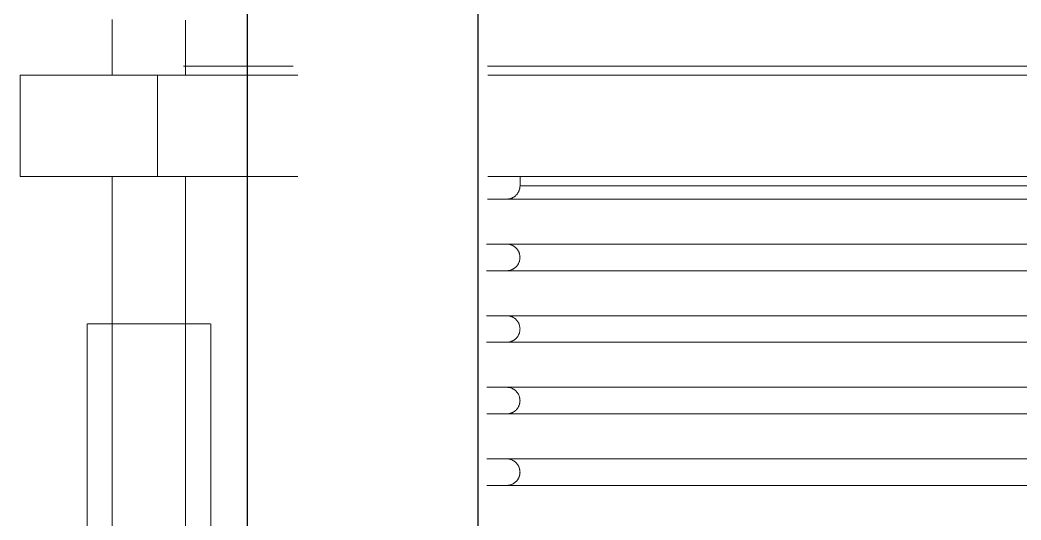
# Model space of a CAD drawing. Extents: x -76427 to 292734, y -42117 to 131250.
# Drawn here: x 8595.8 to 8768.5, y -36945.7 to -36859.4 of the extents above; entities that cross this region are included whole.
import ezdxf
from ezdxf.xclip import XClip

# ---------------------------------------------------------------- set-up
doc = ezdxf.new("R2010")
doc.units = 0
doc.header["$LTSCALE"] = 10
doc.header["$XCLIPFRAME"] = 2
for name, color, linetype in [('TPH12-SEC-@E$0$SIAGE3', 252, 'Continuous'), ('XFM7P10PV$0$U-PV-PIPE-SUS', 252, 'Continuous'), ('XFM7P10PV-200K$0$U-PV-PIPE-SUS', 200, 'Continuous')]:
    doc.layers.add(name, color=color, linetype=linetype)
for name, color, linetype, lineweight in [('XFM7P10PV$0$AP5B-SM-08-FNN-300-A(B)-LB1$0$A-GENM', 252, 'Continuous', 5), ('XFM7P10PV$0$AP5B-SM-08-FNN-300-A(B)-LB1$0$管配件', 252, 'Continuous', 5), ('XFM7P10PV-200K$0$AP5B-SM-08-FNN-300-A(B)-LB1$0$A-GENM', 7, 'Continuous', 5), ('XFM7P10PV-200K$0$AP5B-SM-08-FNN-300-A(B)-LB1$0$管配件', 7, 'Continuous', 5)]:
    doc.layers.add(name, color=color, linetype=linetype, lineweight=lineweight)

# ---------------------------------------------------------------- blocks, each defined once
blk = doc.blocks.new('TPH12-SEC-@E')
at = {"layer": 'TPH12-SEC-@E$0$SIAGE3'}
blk.add_line((37835, 391925), (37835, 385100), dxfattribs=at)
blk = doc.blocks.new('XFM7P10PV-200K$0$AP5B-SM-08-FNN-300-A(B)-LB1$0$Flange_ JIS 10K - 標準-V21-LB1-PX-X')
at = {"layer": 'XFM7P10PV-200K$0$AP5B-SM-08-FNN-300-A(B)-LB1$0$管配件', "color": 216, "true_color": 0x800080}
for p, q in [((-4439.999, 15964.871), (-4453.426, 15964.871)), ((-4431.816, 15964.871), (-4439.999, 15964.871)), ((-4426.571, 15964.871), (-4428.463, 15964.871))]:
    blk.add_line(p, q, dxfattribs=at)
blk = doc.blocks.new('XFM7P10PV-200K$0$AP5B-SM-08-FNN-300-A(B)-LB1$0$不銹鋼軟接_150A - RFB-6x6-1677208-LB1-PX-X')
at = {"layer": 'XFM7P10PV-200K$0$AP5B-SM-08-FNN-300-A(B)-LB1$0$A-GENM', "color": 216, "true_color": 0x800080}
for p, q in [((-4426.61, 15965.666), (-4426.61, 15964.714)), ((-4425.34, 15964.714), (-4425.34, 15965.674)), ((-4431.826, 15964.714), (-4448.986, 15964.713)), ((-4426.125, 15964.714), (-4428.544, 15964.714)), ((-4423.753, 15964.714), (-4426.125, 15964.714)), ((-4426.125, 15964.714), (-4426.125, 15962.967)), ((-4423.753, 15962.967), (-4423.753, 15964.714)), ((-4448.986, 15962.967), (-4431.826, 15962.967)), ((-4447.522, 15962.807), (-4438.238, 15962.807)), ((-4432.379, 15962.807), (-4438.238, 15962.807)), ((-4432.379, 15962.807), (-4432.379, 15962.967)), ((-4428.544, 15962.967), (-4426.125, 15962.967)), ((-4426.61, 15962.967), (-4426.61, 15951.537)), ((-4426.125, 15962.967), (-4423.753, 15962.967)), ((-4425.34, 15951.537), (-4425.34, 15962.967)), ((-4437.887, 15962.578), (-4440.99, 15962.578)), ((-4431.819, 15962.578), (-4437.887, 15962.578)), ((-4440.99, 15961.802), (-4437.887, 15961.802)), ((-4431.799, 15961.802), (-4437.887, 15961.802)), ((-4437.887, 15961.344), (-4440.99, 15961.344)), ((-4431.8, 15961.344), (-4437.887, 15961.344)), ((-4440.99, 15960.568), (-4437.887, 15960.568)), ((-4431.802, 15960.568), (-4437.887, 15960.568)), ((-4427.042, 15960.427), (-4427.042, 15951.537)), ((-4426.378, 15960.427), (-4427.032, 15960.427)), ((-4424.919, 15960.427), (-4426.378, 15960.427)), ((-4424.909, 15951.537), (-4424.909, 15960.427)), ((-4437.887, 15960.109), (-4440.99, 15960.109)), ((-4431.803, 15960.109), (-4437.887, 15960.109)), ((-4440.99, 15959.333), (-4437.887, 15959.333)), ((-4431.805, 15959.333), (-4437.887, 15959.333)), ((-4437.887, 15958.875), (-4440.99, 15958.875)), ((-4431.805, 15958.875), (-4437.887, 15958.875)), ((-4440.99, 15958.099), (-4437.887, 15958.099)), ((-4431.807, 15958.099), (-4437.887, 15958.099)), ((-4437.887, 15957.64), (-4440.99, 15957.64)), ((-4431.808, 15957.64), (-4437.887, 15957.64))]:
    blk.add_line(p, q, dxfattribs=at)
at = {"layer": 'XFM7P10PV-200K$0$AP5B-SM-08-FNN-300-A(B)-LB1$0$A-GENM', "color": 216, "true_color": 0x800080, "flags": 128}
for points in [[(-4432.379, 15962.807), (-4432.378, 15962.798), (-4432.378, 15962.789), (-4432.377, 15962.78), (-4432.376, 15962.771), (-4432.374, 15962.762), (-4432.372, 15962.753), (-4432.37, 15962.744), (-4432.367, 15962.735), (-4432.364, 15962.727), (-4432.36, 15962.718), (-4432.357, 15962.71), (-4432.353, 15962.701), (-4432.348, 15962.693), (-4432.344, 15962.685), (-4432.339, 15962.678), (-4432.333, 15962.67), (-4432.328, 15962.663), (-4432.322, 15962.656), (-4432.315, 15962.649), (-4432.309, 15962.643), (-4432.302, 15962.637), (-4432.295, 15962.631), (-4432.288, 15962.625), (-4432.281, 15962.619), (-4432.273, 15962.614), (-4432.265, 15962.61), (-4432.257, 15962.605), (-4432.249, 15962.601), (-4432.241, 15962.597), (-4432.232, 15962.594), (-4432.224, 15962.59), (-4432.215, 15962.588), (-4432.206, 15962.585), (-4432.197, 15962.583), (-4432.188, 15962.581), (-4432.179, 15962.58), (-4432.17, 15962.579), (-4432.161, 15962.578), (-4432.152, 15962.578), (-4432.149, 15962.578)], [(-4437.887, 15962.578), (-4438.245, 15962.578), (-4438.605, 15962.578), (-4438.967, 15962.578), (-4439.331, 15962.578), (-4439.696, 15962.578), (-4440.061, 15962.578), (-4440.426, 15962.578), (-4440.791, 15962.578), (-4441.154, 15962.578)], [(-4431.894, 15962.578), (-4432.069, 15962.578), (-4432.257, 15962.578), (-4432.457, 15962.578), (-4432.67, 15962.578), (-4432.894, 15962.578), (-4433.129, 15962.578), (-4433.376, 15962.578), (-4433.633, 15962.578), (-4433.9, 15962.578), (-4434.177, 15962.578), (-4434.463, 15962.578), (-4434.758, 15962.578), (-4435.062, 15962.578), (-4435.373, 15962.578), (-4435.692, 15962.578), (-4436.018, 15962.578), (-4436.35, 15962.578), (-4436.688, 15962.578), (-4437.031, 15962.578), (-4437.379, 15962.578), (-4437.731, 15962.578), (-4437.887, 15962.578)], [(-4432.691, 15962.578), (-4432.478, 15962.578), (-4432.276, 15962.578), (-4432.087, 15962.578), (-4431.911, 15962.578)], [(-4441.19, 15961.802), (-4440.827, 15961.802), (-4440.463, 15961.802), (-4440.097, 15961.802), (-4439.732, 15961.802), (-4439.367, 15961.802), (-4439.003, 15961.802), (-4438.64, 15961.802), (-4438.28, 15961.802), (-4437.923, 15961.802), (-4437.887, 15961.802)], [(-4437.887, 15961.802), (-4437.534, 15961.802), (-4437.184, 15961.802), (-4436.838, 15961.802), (-4436.498, 15961.802), (-4436.163, 15961.802), (-4435.835, 15961.802), (-4435.513, 15961.802), (-4435.198, 15961.802), (-4434.891, 15961.802), (-4434.592, 15961.802), (-4434.302, 15961.802), (-4434.021, 15961.802), (-4433.749, 15961.802), (-4433.488, 15961.802), (-4433.237, 15961.802), (-4432.996, 15961.802), (-4432.767, 15961.802), (-4432.55, 15961.802), (-4432.344, 15961.802), (-4432.151, 15961.802), (-4431.97, 15961.802)], [(-4432.149, 15961.802), (-4432.159, 15961.802), (-4432.168, 15961.801), (-4432.177, 15961.8), (-4432.186, 15961.799), (-4432.195, 15961.797), (-4432.204, 15961.795), (-4432.213, 15961.793), (-4432.221, 15961.79), (-4432.23, 15961.787), (-4432.239, 15961.784), (-4432.247, 15961.78), (-4432.255, 15961.776), (-4432.263, 15961.772), (-4432.271, 15961.767), (-4432.279, 15961.762), (-4432.286, 15961.757), (-4432.293, 15961.751), (-4432.3, 15961.745), (-4432.307, 15961.739), (-4432.314, 15961.733), (-4432.32, 15961.726), (-4432.326, 15961.719), (-4432.332, 15961.712), (-4432.337, 15961.704), (-4432.342, 15961.697), (-4432.347, 15961.689), (-4432.352, 15961.681), (-4432.356, 15961.673), (-4432.36, 15961.664), (-4432.363, 15961.656), (-4432.366, 15961.647), (-4432.369, 15961.639), (-4432.371, 15961.63), (-4432.373, 15961.621), (-4432.375, 15961.612), (-4432.377, 15961.603), (-4432.378, 15961.594), (-4432.378, 15961.584), (-4432.379, 15961.575), (-4432.378, 15961.566), (-4432.378, 15961.557), (-4432.377, 15961.548), (-4432.376, 15961.539), (-4432.374, 15961.53), (-4432.373, 15961.521), (-4432.37, 15961.512), (-4432.368, 15961.503), (-4432.365, 15961.494), (-4432.361, 15961.486), (-4432.358, 15961.477), (-4432.354, 15961.469), (-4432.349, 15961.461), (-4432.345, 15961.453), (-4432.34, 15961.445), (-4432.335, 15961.438), (-4432.329, 15961.431), (-4432.323, 15961.424), (-4432.317, 15961.417), (-4432.311, 15961.41), (-4432.304, 15961.404), (-4432.297, 15961.398), (-4432.29, 15961.392), (-4432.283, 15961.386), (-4432.275, 15961.381), (-4432.268, 15961.376), (-4432.26, 15961.372), (-4432.251, 15961.368), (-4432.243, 15961.364), (-4432.235, 15961.36), (-4432.226, 15961.357), (-4432.217, 15961.354), (-4432.209, 15961.351), (-4432.2, 15961.349), (-4432.191, 15961.347), (-4432.182, 15961.346), (-4432.173, 15961.345), (-4432.163, 15961.344), (-4432.154, 15961.344), (-4432.149, 15961.344)], [(-4431.894, 15961.802), (-4432.069, 15961.802), (-4432.249, 15961.802)], [(-4437.887, 15961.344), (-4438.245, 15961.344), (-4438.605, 15961.344), (-4438.967, 15961.344), (-4439.331, 15961.344), (-4439.696, 15961.344), (-4440.061, 15961.344), (-4440.426, 15961.344), (-4440.791, 15961.344), (-4441.154, 15961.344)], [(-4431.894, 15961.344), (-4432.069, 15961.344), (-4432.257, 15961.344), (-4432.457, 15961.344), (-4432.67, 15961.344), (-4432.894, 15961.344), (-4433.129, 15961.344), (-4433.376, 15961.344), (-4433.633, 15961.344), (-4433.9, 15961.344), (-4434.177, 15961.344), (-4434.463, 15961.344), (-4434.758, 15961.344), (-4435.062, 15961.344), (-4435.373, 15961.344), (-4435.692, 15961.344), (-4436.018, 15961.344), (-4436.35, 15961.344), (-4436.688, 15961.344), (-4437.031, 15961.344), (-4437.379, 15961.344), (-4437.731, 15961.344), (-4437.887, 15961.344)], [(-4432.249, 15961.344), (-4432.087, 15961.344), (-4431.911, 15961.344)], [(-4441.19, 15960.568), (-4440.827, 15960.568), (-4440.463, 15960.568), (-4440.097, 15960.568), (-4439.732, 15960.568), (-4439.367, 15960.568), (-4439.003, 15960.568), (-4438.64, 15960.568), (-4438.28, 15960.568), (-4437.923, 15960.568), (-4437.887, 15960.568)], [(-4437.887, 15960.568), (-4437.534, 15960.568), (-4437.184, 15960.568), (-4436.838, 15960.568), (-4436.498, 15960.568), (-4436.163, 15960.568), (-4435.835, 15960.568), (-4435.513, 15960.568), (-4435.198, 15960.568), (-4434.891, 15960.568), (-4434.592, 15960.568), (-4434.302, 15960.568), (-4434.021, 15960.568), (-4433.749, 15960.568), (-4433.488, 15960.568), (-4433.237, 15960.568), (-4432.996, 15960.568), (-4432.767, 15960.568), (-4432.55, 15960.568), (-4432.344, 15960.568), (-4432.151, 15960.568), (-4431.97, 15960.568)], [(-4432.149, 15960.568), (-4432.159, 15960.567), (-4432.168, 15960.567), (-4432.177, 15960.566), (-4432.186, 15960.565), (-4432.195, 15960.563), (-4432.204, 15960.561), (-4432.213, 15960.559), (-4432.221, 15960.556), (-4432.23, 15960.553), (-4432.239, 15960.55), (-4432.247, 15960.546), (-4432.255, 15960.542), (-4432.263, 15960.537), (-4432.271, 15960.533), (-4432.279, 15960.528), (-4432.286, 15960.522), (-4432.293, 15960.517), (-4432.3, 15960.511), (-4432.307, 15960.505), (-4432.314, 15960.498), (-4432.32, 15960.491), (-4432.326, 15960.484), (-4432.332, 15960.477), (-4432.337, 15960.47), (-4432.342, 15960.462), (-4432.347, 15960.454), (-4432.352, 15960.446), (-4432.356, 15960.438), (-4432.36, 15960.43), (-4432.363, 15960.421), (-4432.366, 15960.413), (-4432.369, 15960.404), (-4432.371, 15960.395), (-4432.373, 15960.386), (-4432.375, 15960.377), (-4432.377, 15960.368), (-4432.378, 15960.359), (-4432.378, 15960.35), (-4432.379, 15960.341), (-4432.378, 15960.332), (-4432.378, 15960.323), (-4432.377, 15960.313), (-4432.376, 15960.304), (-4432.374, 15960.295), (-4432.373, 15960.286), (-4432.37, 15960.277), (-4432.368, 15960.269), (-4432.365, 15960.26), (-4432.361, 15960.251), (-4432.358, 15960.243), (-4432.354, 15960.235), (-4432.349, 15960.227), (-4432.345, 15960.219), (-4432.34, 15960.211), (-4432.335, 15960.203), (-4432.329, 15960.196), (-4432.323, 15960.189), (-4432.317, 15960.182), (-4432.311, 15960.176), (-4432.304, 15960.169), (-4432.297, 15960.163), (-4432.29, 15960.158), (-4432.283, 15960.152), (-4432.275, 15960.147), (-4432.268, 15960.142), (-4432.26, 15960.137), (-4432.251, 15960.133), (-4432.243, 15960.129), (-4432.235, 15960.126), (-4432.226, 15960.122), (-4432.217, 15960.119), (-4432.209, 15960.117), (-4432.2, 15960.115), (-4432.191, 15960.113), (-4432.182, 15960.111), (-4432.173, 15960.11), (-4432.163, 15960.11), (-4432.154, 15960.109), (-4432.149, 15960.109)], [(-4431.894, 15960.568), (-4432.069, 15960.568), (-4432.257, 15960.568)], [(-4437.887, 15960.109), (-4438.245, 15960.109), (-4438.605, 15960.109), (-4438.967, 15960.109), (-4439.331, 15960.109), (-4439.696, 15960.109), (-4440.061, 15960.109), (-4440.426, 15960.109), (-4440.791, 15960.109), (-4441.154, 15960.109)], [(-4431.894, 15960.109), (-4432.069, 15960.109), (-4432.257, 15960.109), (-4432.457, 15960.109), (-4432.67, 15960.109), (-4432.894, 15960.109), (-4433.129, 15960.109), (-4433.376, 15960.109), (-4433.633, 15960.109), (-4433.9, 15960.109), (-4434.177, 15960.109), (-4434.463, 15960.109), (-4434.758, 15960.109), (-4435.062, 15960.109), (-4435.373, 15960.109), (-4435.692, 15960.109), (-4436.018, 15960.109), (-4436.35, 15960.109), (-4436.688, 15960.109), (-4437.031, 15960.109), (-4437.379, 15960.109), (-4437.731, 15960.109), (-4437.887, 15960.109)], [(-4432.276, 15960.109), (-4432.087, 15960.109), (-4431.911, 15960.109)], [(-4441.19, 15959.333), (-4440.827, 15959.333), (-4440.463, 15959.333), (-4440.097, 15959.333), (-4439.732, 15959.333), (-4439.367, 15959.333), (-4439.003, 15959.333), (-4438.64, 15959.333), (-4438.28, 15959.333), (-4437.923, 15959.333), (-4437.887, 15959.333)], [(-4437.887, 15959.333), (-4437.534, 15959.333), (-4437.184, 15959.333), (-4436.838, 15959.333), (-4436.498, 15959.333), (-4436.163, 15959.333), (-4435.835, 15959.333), (-4435.513, 15959.333), (-4435.198, 15959.333), (-4434.891, 15959.333), (-4434.592, 15959.333), (-4434.302, 15959.333), (-4434.021, 15959.333), (-4433.749, 15959.333), (-4433.488, 15959.333), (-4433.237, 15959.333), (-4432.996, 15959.333), (-4432.767, 15959.333), (-4432.55, 15959.333), (-4432.344, 15959.333), (-4432.151, 15959.333), (-4431.97, 15959.333)], [(-4432.149, 15959.333), (-4432.159, 15959.333), (-4432.168, 15959.332), (-4432.177, 15959.332), (-4432.186, 15959.33), (-4432.195, 15959.329), (-4432.204, 15959.327), (-4432.213, 15959.324), (-4432.221, 15959.322), (-4432.23, 15959.318), (-4432.239, 15959.315), (-4432.247, 15959.311), (-4432.255, 15959.307), (-4432.263, 15959.303), (-4432.271, 15959.298), (-4432.279, 15959.293), (-4432.286, 15959.288), (-4432.293, 15959.282), (-4432.3, 15959.276), (-4432.307, 15959.27), (-4432.314, 15959.264), (-4432.32, 15959.257), (-4432.326, 15959.25), (-4432.332, 15959.243), (-4432.337, 15959.235), (-4432.342, 15959.228), (-4432.347, 15959.22), (-4432.352, 15959.212), (-4432.356, 15959.204), (-4432.36, 15959.195), (-4432.363, 15959.187), (-4432.366, 15959.178), (-4432.369, 15959.17), (-4432.371, 15959.161), (-4432.373, 15959.152), (-4432.375, 15959.143), (-4432.377, 15959.134), (-4432.378, 15959.125), (-4432.378, 15959.116), (-4432.379, 15959.106), (-4432.378, 15959.097), (-4432.378, 15959.088), (-4432.377, 15959.079), (-4432.376, 15959.07), (-4432.374, 15959.061), (-4432.373, 15959.052), (-4432.37, 15959.043), (-4432.368, 15959.034), (-4432.365, 15959.026), (-4432.361, 15959.017), (-4432.358, 15959.009), (-4432.354, 15959), (-4432.349, 15958.992), (-4432.345, 15958.984), (-4432.34, 15958.977), (-4432.335, 15958.969), (-4432.329, 15958.962), (-4432.323, 15958.955), (-4432.317, 15958.948), (-4432.311, 15958.941), (-4432.304, 15958.935), (-4432.297, 15958.929), (-4432.29, 15958.923), (-4432.283, 15958.918), (-4432.275, 15958.912), (-4432.268, 15958.908), (-4432.26, 15958.903), (-4432.251, 15958.899), (-4432.243, 15958.895), (-4432.235, 15958.891), (-4432.226, 15958.888), (-4432.217, 15958.885), (-4432.209, 15958.882), (-4432.2, 15958.88), (-4432.191, 15958.878), (-4432.182, 15958.877), (-4432.173, 15958.876), (-4432.163, 15958.875), (-4432.154, 15958.875), (-4432.149, 15958.875)], [(-4431.894, 15959.333), (-4432.069, 15959.333), (-4432.257, 15959.333)], [(-4437.887, 15958.875), (-4438.245, 15958.875), (-4438.605, 15958.875), (-4438.967, 15958.875), (-4439.331, 15958.875), (-4439.696, 15958.875), (-4440.061, 15958.875), (-4440.426, 15958.875), (-4440.791, 15958.875), (-4441.154, 15958.875)], [(-4431.894, 15958.875), (-4432.069, 15958.875), (-4432.257, 15958.875), (-4432.457, 15958.875), (-4432.67, 15958.875), (-4432.894, 15958.875), (-4433.129, 15958.875), (-4433.376, 15958.875), (-4433.633, 15958.875), (-4433.9, 15958.875), (-4434.177, 15958.875), (-4434.463, 15958.875), (-4434.758, 15958.875), (-4435.062, 15958.875), (-4435.373, 15958.875), (-4435.692, 15958.875), (-4436.018, 15958.875), (-4436.35, 15958.875), (-4436.688, 15958.875), (-4437.031, 15958.875), (-4437.379, 15958.875), (-4437.731, 15958.875), (-4437.887, 15958.875)], [(-4432.276, 15958.875), (-4432.087, 15958.875), (-4431.911, 15958.875)], [(-4441.19, 15958.099), (-4440.827, 15958.099), (-4440.463, 15958.099), (-4440.097, 15958.099), (-4439.732, 15958.099), (-4439.367, 15958.099), (-4439.003, 15958.099), (-4438.64, 15958.099), (-4438.28, 15958.099), (-4437.923, 15958.099), (-4437.887, 15958.099)], [(-4437.887, 15958.099), (-4437.534, 15958.099), (-4437.184, 15958.099), (-4436.838, 15958.099), (-4436.498, 15958.099), (-4436.163, 15958.099), (-4435.835, 15958.099), (-4435.513, 15958.099), (-4435.198, 15958.099), (-4434.891, 15958.099), (-4434.592, 15958.099), (-4434.302, 15958.099), (-4434.021, 15958.099), (-4433.749, 15958.099), (-4433.488, 15958.099), (-4433.237, 15958.099), (-4432.996, 15958.099), (-4432.767, 15958.099), (-4432.55, 15958.099), (-4432.344, 15958.099), (-4432.151, 15958.099), (-4431.97, 15958.099)], [(-4432.149, 15958.099), (-4432.159, 15958.099), (-4432.168, 15958.098), (-4432.177, 15958.097), (-4432.186, 15958.096), (-4432.195, 15958.094), (-4432.204, 15958.092), (-4432.213, 15958.09), (-4432.221, 15958.087), (-4432.23, 15958.084), (-4432.239, 15958.081), (-4432.247, 15958.077), (-4432.255, 15958.073), (-4432.263, 15958.068), (-4432.271, 15958.064), (-4432.279, 15958.059), (-4432.286, 15958.053), (-4432.293, 15958.048), (-4432.3, 15958.042), (-4432.307, 15958.036), (-4432.314, 15958.029), (-4432.32, 15958.023), (-4432.326, 15958.016), (-4432.332, 15958.008), (-4432.337, 15958.001), (-4432.342, 15957.993), (-4432.347, 15957.986), (-4432.352, 15957.978), (-4432.356, 15957.969), (-4432.36, 15957.961), (-4432.363, 15957.953), (-4432.366, 15957.944), (-4432.369, 15957.935), (-4432.371, 15957.926), (-4432.373, 15957.917), (-4432.375, 15957.908), (-4432.377, 15957.899), (-4432.378, 15957.89), (-4432.378, 15957.881), (-4432.379, 15957.872), (-4432.378, 15957.863), (-4432.378, 15957.854), (-4432.377, 15957.845), (-4432.376, 15957.835), (-4432.374, 15957.826), (-4432.373, 15957.817), (-4432.37, 15957.809), (-4432.368, 15957.8), (-4432.365, 15957.791), (-4432.361, 15957.783), (-4432.358, 15957.774), (-4432.354, 15957.766), (-4432.349, 15957.758), (-4432.345, 15957.75), (-4432.34, 15957.742), (-4432.335, 15957.735), (-4432.329, 15957.727), (-4432.323, 15957.72), (-4432.317, 15957.713), (-4432.311, 15957.707), (-4432.304, 15957.7), (-4432.297, 15957.694), (-4432.29, 15957.689), (-4432.283, 15957.683), (-4432.275, 15957.678), (-4432.268, 15957.673), (-4432.26, 15957.668), (-4432.251, 15957.664), (-4432.243, 15957.66), (-4432.235, 15957.657), (-4432.226, 15957.654), (-4432.217, 15957.651), (-4432.209, 15957.648), (-4432.2, 15957.646), (-4432.191, 15957.644), (-4432.182, 15957.643), (-4432.173, 15957.641), (-4432.163, 15957.641), (-4432.154, 15957.64), (-4432.149, 15957.64)], [(-4431.894, 15958.099), (-4432.069, 15958.099), (-4432.257, 15958.099)], [(-4437.887, 15957.64), (-4438.245, 15957.64), (-4438.605, 15957.64), (-4438.967, 15957.64), (-4439.331, 15957.64), (-4439.696, 15957.64), (-4440.061, 15957.64), (-4440.426, 15957.64), (-4440.791, 15957.64), (-4441.154, 15957.64)], [(-4431.894, 15957.64), (-4432.069, 15957.64), (-4432.257, 15957.64), (-4432.457, 15957.64), (-4432.67, 15957.64), (-4432.894, 15957.64), (-4433.129, 15957.64), (-4433.376, 15957.64), (-4433.633, 15957.64), (-4433.9, 15957.64), (-4434.177, 15957.64), (-4434.463, 15957.64), (-4434.758, 15957.64), (-4435.062, 15957.64), (-4435.373, 15957.64), (-4435.692, 15957.64), (-4436.018, 15957.64), (-4436.35, 15957.64), (-4436.688, 15957.64), (-4437.031, 15957.64), (-4437.379, 15957.64), (-4437.731, 15957.64), (-4437.887, 15957.64)], [(-4432.276, 15957.64), (-4432.087, 15957.64), (-4431.911, 15957.64)]]:
    blk.add_lwpolyline(points, dxfattribs=at)
blk = doc.blocks.new('XFM7P10PV-200K$0$AP5B-SM-08-FNN-300-A(B)-LB1$0$不銹鋼軟接_150A - 標準-1677211-LB1-PX-X')
blk.add_blockref('XFM7P10PV-200K$0$AP5B-SM-08-FNN-300-A(B)-LB1$0$不銹鋼軟接_150A - RFB-6x6-1677208-LB1-PX-X', (0, 0))
blk = doc.blocks.new('XFM7P10PV-200K')
at = {"layer": 'XFM7P10PV-200K$0$U-PV-PIPE-SUS'}
blk.add_line((8674.78, -36420.42), (8674.78, -37205.37), dxfattribs=at)
at = {"layer": 'XFM7P10PV-200K$0$U-PV-PIPE-SUS', "xscale": -10, "yscale": 10, "zscale": 10}
for name in ['XFM7P10PV-200K$0$AP5B-SM-08-FNN-300-A(B)-LB1$0$不銹鋼軟接_150A - 標準-1677211-LB1-PX-X', 'XFM7P10PV-200K$0$AP5B-SM-08-FNN-300-A(B)-LB1$0$Flange_ JIS 10K - 標準-V21-LB1-PX-X']:
    blk.add_blockref(name, (-35641.73, -196516.11, 0), dxfattribs=at)
blk = doc.blocks.new('XFM7P10PV$0$AP5B-SM-08-FNN-300-A(B)-LB1$0$Flange_ JIS 10K - 標準-V21-LB1-PX-X')
at = {"layer": 'XFM7P10PV$0$AP5B-SM-08-FNN-300-A(B)-LB1$0$管配件', "color": 216, "true_color": 0x800080}
for p, q in [((-4439.999, 15964.871), (-4453.426, 15964.871)), ((-4431.816, 15964.871), (-4439.999, 15964.871)), ((-4426.571, 15964.871), (-4428.463, 15964.871))]:
    blk.add_line(p, q, dxfattribs=at)
blk = doc.blocks.new('XFM7P10PV$0$AP5B-SM-08-FNN-300-A(B)-LB1$0$不銹鋼軟接_150A - RFB-6x6-1677208-LB1-PX-X')
at = {"layer": 'XFM7P10PV$0$AP5B-SM-08-FNN-300-A(B)-LB1$0$A-GENM', "color": 216, "true_color": 0x800080}
for p, q in [((-4426.61, 15965.666), (-4426.61, 15964.714)), ((-4425.34, 15964.714), (-4425.34, 15965.674)), ((-4431.826, 15964.714), (-4448.986, 15964.713)), ((-4426.125, 15964.714), (-4428.544, 15964.714)), ((-4423.753, 15964.714), (-4426.125, 15964.714)), ((-4426.125, 15964.714), (-4426.125, 15962.967)), ((-4423.753, 15962.967), (-4423.753, 15964.714)), ((-4448.986, 15962.967), (-4431.826, 15962.967)), ((-4447.522, 15962.807), (-4438.238, 15962.807)), ((-4432.379, 15962.807), (-4438.238, 15962.807)), ((-4432.379, 15962.807), (-4432.379, 15962.967)), ((-4428.544, 15962.967), (-4426.125, 15962.967)), ((-4426.61, 15962.967), (-4426.61, 15951.537)), ((-4426.125, 15962.967), (-4423.753, 15962.967)), ((-4425.34, 15951.537), (-4425.34, 15962.967)), ((-4437.887, 15962.578), (-4440.99, 15962.578)), ((-4431.819, 15962.578), (-4437.887, 15962.578)), ((-4440.99, 15961.802), (-4437.887, 15961.802)), ((-4431.799, 15961.802), (-4437.887, 15961.802)), ((-4437.887, 15961.344), (-4440.99, 15961.344)), ((-4431.8, 15961.344), (-4437.887, 15961.344)), ((-4440.99, 15960.568), (-4437.887, 15960.568)), ((-4431.802, 15960.568), (-4437.887, 15960.568)), ((-4427.042, 15960.427), (-4427.042, 15951.537)), ((-4426.378, 15960.427), (-4427.032, 15960.427)), ((-4424.919, 15960.427), (-4426.378, 15960.427)), ((-4424.909, 15951.537), (-4424.909, 15960.427)), ((-4437.887, 15960.109), (-4440.99, 15960.109)), ((-4431.803, 15960.109), (-4437.887, 15960.109)), ((-4440.99, 15959.333), (-4437.887, 15959.333)), ((-4431.805, 15959.333), (-4437.887, 15959.333)), ((-4437.887, 15958.875), (-4440.99, 15958.875)), ((-4431.805, 15958.875), (-4437.887, 15958.875)), ((-4440.99, 15958.099), (-4437.887, 15958.099)), ((-4431.807, 15958.099), (-4437.887, 15958.099)), ((-4437.887, 15957.64), (-4440.99, 15957.64)), ((-4431.808, 15957.64), (-4437.887, 15957.64))]:
    blk.add_line(p, q, dxfattribs=at)
at = {"layer": 'XFM7P10PV$0$AP5B-SM-08-FNN-300-A(B)-LB1$0$A-GENM', "color": 216, "true_color": 0x800080, "flags": 128}
for points in [[(-4432.379, 15962.807), (-4432.378, 15962.798), (-4432.378, 15962.789), (-4432.377, 15962.78), (-4432.376, 15962.771), (-4432.374, 15962.762), (-4432.372, 15962.753), (-4432.37, 15962.744), (-4432.367, 15962.735), (-4432.364, 15962.727), (-4432.36, 15962.718), (-4432.357, 15962.71), (-4432.353, 15962.701), (-4432.348, 15962.693), (-4432.344, 15962.685), (-4432.339, 15962.678), (-4432.333, 15962.67), (-4432.328, 15962.663), (-4432.322, 15962.656), (-4432.315, 15962.649), (-4432.309, 15962.643), (-4432.302, 15962.637), (-4432.295, 15962.631), (-4432.288, 15962.625), (-4432.281, 15962.619), (-4432.273, 15962.614), (-4432.265, 15962.61), (-4432.257, 15962.605), (-4432.249, 15962.601), (-4432.241, 15962.597), (-4432.232, 15962.594), (-4432.224, 15962.59), (-4432.215, 15962.588), (-4432.206, 15962.585), (-4432.197, 15962.583), (-4432.188, 15962.581), (-4432.179, 15962.58), (-4432.17, 15962.579), (-4432.161, 15962.578), (-4432.152, 15962.578), (-4432.149, 15962.578)], [(-4437.887, 15962.578), (-4438.245, 15962.578), (-4438.605, 15962.578), (-4438.967, 15962.578), (-4439.331, 15962.578), (-4439.696, 15962.578), (-4440.061, 15962.578), (-4440.426, 15962.578), (-4440.791, 15962.578), (-4441.154, 15962.578)], [(-4431.894, 15962.578), (-4432.069, 15962.578), (-4432.257, 15962.578), (-4432.457, 15962.578), (-4432.67, 15962.578), (-4432.894, 15962.578), (-4433.129, 15962.578), (-4433.376, 15962.578), (-4433.633, 15962.578), (-4433.9, 15962.578), (-4434.177, 15962.578), (-4434.463, 15962.578), (-4434.758, 15962.578), (-4435.062, 15962.578), (-4435.373, 15962.578), (-4435.692, 15962.578), (-4436.018, 15962.578), (-4436.35, 15962.578), (-4436.688, 15962.578), (-4437.031, 15962.578), (-4437.379, 15962.578), (-4437.731, 15962.578), (-4437.887, 15962.578)], [(-4432.691, 15962.578), (-4432.478, 15962.578), (-4432.276, 15962.578), (-4432.087, 15962.578), (-4431.911, 15962.578)], [(-4441.19, 15961.802), (-4440.827, 15961.802), (-4440.463, 15961.802), (-4440.097, 15961.802), (-4439.732, 15961.802), (-4439.367, 15961.802), (-4439.003, 15961.802), (-4438.64, 15961.802), (-4438.28, 15961.802), (-4437.923, 15961.802), (-4437.887, 15961.802)], [(-4437.887, 15961.802), (-4437.534, 15961.802), (-4437.184, 15961.802), (-4436.838, 15961.802), (-4436.498, 15961.802), (-4436.163, 15961.802), (-4435.835, 15961.802), (-4435.513, 15961.802), (-4435.198, 15961.802), (-4434.891, 15961.802), (-4434.592, 15961.802), (-4434.302, 15961.802), (-4434.021, 15961.802), (-4433.749, 15961.802), (-4433.488, 15961.802), (-4433.237, 15961.802), (-4432.996, 15961.802), (-4432.767, 15961.802), (-4432.55, 15961.802), (-4432.344, 15961.802), (-4432.151, 15961.802), (-4431.97, 15961.802)], [(-4432.149, 15961.802), (-4432.159, 15961.802), (-4432.168, 15961.801), (-4432.177, 15961.8), (-4432.186, 15961.799), (-4432.195, 15961.797), (-4432.204, 15961.795), (-4432.213, 15961.793), (-4432.221, 15961.79), (-4432.23, 15961.787), (-4432.239, 15961.784), (-4432.247, 15961.78), (-4432.255, 15961.776), (-4432.263, 15961.772), (-4432.271, 15961.767), (-4432.279, 15961.762), (-4432.286, 15961.757), (-4432.293, 15961.751), (-4432.3, 15961.745), (-4432.307, 15961.739), (-4432.314, 15961.733), (-4432.32, 15961.726), (-4432.326, 15961.719), (-4432.332, 15961.712), (-4432.337, 15961.704), (-4432.342, 15961.697), (-4432.347, 15961.689), (-4432.352, 15961.681), (-4432.356, 15961.673), (-4432.36, 15961.664), (-4432.363, 15961.656), (-4432.366, 15961.647), (-4432.369, 15961.639), (-4432.371, 15961.63), (-4432.373, 15961.621), (-4432.375, 15961.612), (-4432.377, 15961.603), (-4432.378, 15961.594), (-4432.378, 15961.584), (-4432.379, 15961.575), (-4432.378, 15961.566), (-4432.378, 15961.557), (-4432.377, 15961.548), (-4432.376, 15961.539), (-4432.374, 15961.53), (-4432.373, 15961.521), (-4432.37, 15961.512), (-4432.368, 15961.503), (-4432.365, 15961.494), (-4432.361, 15961.486), (-4432.358, 15961.477), (-4432.354, 15961.469), (-4432.349, 15961.461), (-4432.345, 15961.453), (-4432.34, 15961.445), (-4432.335, 15961.438), (-4432.329, 15961.431), (-4432.323, 15961.424), (-4432.317, 15961.417), (-4432.311, 15961.41), (-4432.304, 15961.404), (-4432.297, 15961.398), (-4432.29, 15961.392), (-4432.283, 15961.386), (-4432.275, 15961.381), (-4432.268, 15961.376), (-4432.26, 15961.372), (-4432.251, 15961.368), (-4432.243, 15961.364), (-4432.235, 15961.36), (-4432.226, 15961.357), (-4432.217, 15961.354), (-4432.209, 15961.351), (-4432.2, 15961.349), (-4432.191, 15961.347), (-4432.182, 15961.346), (-4432.173, 15961.345), (-4432.163, 15961.344), (-4432.154, 15961.344), (-4432.149, 15961.344)], [(-4431.894, 15961.802), (-4432.069, 15961.802), (-4432.249, 15961.802)], [(-4437.887, 15961.344), (-4438.245, 15961.344), (-4438.605, 15961.344), (-4438.967, 15961.344), (-4439.331, 15961.344), (-4439.696, 15961.344), (-4440.061, 15961.344), (-4440.426, 15961.344), (-4440.791, 15961.344), (-4441.154, 15961.344)], [(-4431.894, 15961.344), (-4432.069, 15961.344), (-4432.257, 15961.344), (-4432.457, 15961.344), (-4432.67, 15961.344), (-4432.894, 15961.344), (-4433.129, 15961.344), (-4433.376, 15961.344), (-4433.633, 15961.344), (-4433.9, 15961.344), (-4434.177, 15961.344), (-4434.463, 15961.344), (-4434.758, 15961.344), (-4435.062, 15961.344), (-4435.373, 15961.344), (-4435.692, 15961.344), (-4436.018, 15961.344), (-4436.35, 15961.344), (-4436.688, 15961.344), (-4437.031, 15961.344), (-4437.379, 15961.344), (-4437.731, 15961.344), (-4437.887, 15961.344)], [(-4432.249, 15961.344), (-4432.087, 15961.344), (-4431.911, 15961.344)], [(-4441.19, 15960.568), (-4440.827, 15960.568), (-4440.463, 15960.568), (-4440.097, 15960.568), (-4439.732, 15960.568), (-4439.367, 15960.568), (-4439.003, 15960.568), (-4438.64, 15960.568), (-4438.28, 15960.568), (-4437.923, 15960.568), (-4437.887, 15960.568)], [(-4437.887, 15960.568), (-4437.534, 15960.568), (-4437.184, 15960.568), (-4436.838, 15960.568), (-4436.498, 15960.568), (-4436.163, 15960.568), (-4435.835, 15960.568), (-4435.513, 15960.568), (-4435.198, 15960.568), (-4434.891, 15960.568), (-4434.592, 15960.568), (-4434.302, 15960.568), (-4434.021, 15960.568), (-4433.749, 15960.568), (-4433.488, 15960.568), (-4433.237, 15960.568), (-4432.996, 15960.568), (-4432.767, 15960.568), (-4432.55, 15960.568), (-4432.344, 15960.568), (-4432.151, 15960.568), (-4431.97, 15960.568)], [(-4432.149, 15960.568), (-4432.159, 15960.567), (-4432.168, 15960.567), (-4432.177, 15960.566), (-4432.186, 15960.565), (-4432.195, 15960.563), (-4432.204, 15960.561), (-4432.213, 15960.559), (-4432.221, 15960.556), (-4432.23, 15960.553), (-4432.239, 15960.55), (-4432.247, 15960.546), (-4432.255, 15960.542), (-4432.263, 15960.537), (-4432.271, 15960.533), (-4432.279, 15960.528), (-4432.286, 15960.522), (-4432.293, 15960.517), (-4432.3, 15960.511), (-4432.307, 15960.505), (-4432.314, 15960.498), (-4432.32, 15960.491), (-4432.326, 15960.484), (-4432.332, 15960.477), (-4432.337, 15960.47), (-4432.342, 15960.462), (-4432.347, 15960.454), (-4432.352, 15960.446), (-4432.356, 15960.438), (-4432.36, 15960.43), (-4432.363, 15960.421), (-4432.366, 15960.413), (-4432.369, 15960.404), (-4432.371, 15960.395), (-4432.373, 15960.386), (-4432.375, 15960.377), (-4432.377, 15960.368), (-4432.378, 15960.359), (-4432.378, 15960.35), (-4432.379, 15960.341), (-4432.378, 15960.332), (-4432.378, 15960.323), (-4432.377, 15960.313), (-4432.376, 15960.304), (-4432.374, 15960.295), (-4432.373, 15960.286), (-4432.37, 15960.277), (-4432.368, 15960.269), (-4432.365, 15960.26), (-4432.361, 15960.251), (-4432.358, 15960.243), (-4432.354, 15960.235), (-4432.349, 15960.227), (-4432.345, 15960.219), (-4432.34, 15960.211), (-4432.335, 15960.203), (-4432.329, 15960.196), (-4432.323, 15960.189), (-4432.317, 15960.182), (-4432.311, 15960.176), (-4432.304, 15960.169), (-4432.297, 15960.163), (-4432.29, 15960.158), (-4432.283, 15960.152), (-4432.275, 15960.147), (-4432.268, 15960.142), (-4432.26, 15960.137), (-4432.251, 15960.133), (-4432.243, 15960.129), (-4432.235, 15960.126), (-4432.226, 15960.122), (-4432.217, 15960.119), (-4432.209, 15960.117), (-4432.2, 15960.115), (-4432.191, 15960.113), (-4432.182, 15960.111), (-4432.173, 15960.11), (-4432.163, 15960.11), (-4432.154, 15960.109), (-4432.149, 15960.109)], [(-4431.894, 15960.568), (-4432.069, 15960.568), (-4432.257, 15960.568)], [(-4437.887, 15960.109), (-4438.245, 15960.109), (-4438.605, 15960.109), (-4438.967, 15960.109), (-4439.331, 15960.109), (-4439.696, 15960.109), (-4440.061, 15960.109), (-4440.426, 15960.109), (-4440.791, 15960.109), (-4441.154, 15960.109)], [(-4431.894, 15960.109), (-4432.069, 15960.109), (-4432.257, 15960.109), (-4432.457, 15960.109), (-4432.67, 15960.109), (-4432.894, 15960.109), (-4433.129, 15960.109), (-4433.376, 15960.109), (-4433.633, 15960.109), (-4433.9, 15960.109), (-4434.177, 15960.109), (-4434.463, 15960.109), (-4434.758, 15960.109), (-4435.062, 15960.109), (-4435.373, 15960.109), (-4435.692, 15960.109), (-4436.018, 15960.109), (-4436.35, 15960.109), (-4436.688, 15960.109), (-4437.031, 15960.109), (-4437.379, 15960.109), (-4437.731, 15960.109), (-4437.887, 15960.109)], [(-4432.276, 15960.109), (-4432.087, 15960.109), (-4431.911, 15960.109)], [(-4441.19, 15959.333), (-4440.827, 15959.333), (-4440.463, 15959.333), (-4440.097, 15959.333), (-4439.732, 15959.333), (-4439.367, 15959.333), (-4439.003, 15959.333), (-4438.64, 15959.333), (-4438.28, 15959.333), (-4437.923, 15959.333), (-4437.887, 15959.333)], [(-4437.887, 15959.333), (-4437.534, 15959.333), (-4437.184, 15959.333), (-4436.838, 15959.333), (-4436.498, 15959.333), (-4436.163, 15959.333), (-4435.835, 15959.333), (-4435.513, 15959.333), (-4435.198, 15959.333), (-4434.891, 15959.333), (-4434.592, 15959.333), (-4434.302, 15959.333), (-4434.021, 15959.333), (-4433.749, 15959.333), (-4433.488, 15959.333), (-4433.237, 15959.333), (-4432.996, 15959.333), (-4432.767, 15959.333), (-4432.55, 15959.333), (-4432.344, 15959.333), (-4432.151, 15959.333), (-4431.97, 15959.333)], [(-4432.149, 15959.333), (-4432.159, 15959.333), (-4432.168, 15959.332), (-4432.177, 15959.332), (-4432.186, 15959.33), (-4432.195, 15959.329), (-4432.204, 15959.327), (-4432.213, 15959.324), (-4432.221, 15959.322), (-4432.23, 15959.318), (-4432.239, 15959.315), (-4432.247, 15959.311), (-4432.255, 15959.307), (-4432.263, 15959.303), (-4432.271, 15959.298), (-4432.279, 15959.293), (-4432.286, 15959.288), (-4432.293, 15959.282), (-4432.3, 15959.276), (-4432.307, 15959.27), (-4432.314, 15959.264), (-4432.32, 15959.257), (-4432.326, 15959.25), (-4432.332, 15959.243), (-4432.337, 15959.235), (-4432.342, 15959.228), (-4432.347, 15959.22), (-4432.352, 15959.212), (-4432.356, 15959.204), (-4432.36, 15959.195), (-4432.363, 15959.187), (-4432.366, 15959.178), (-4432.369, 15959.17), (-4432.371, 15959.161), (-4432.373, 15959.152), (-4432.375, 15959.143), (-4432.377, 15959.134), (-4432.378, 15959.125), (-4432.378, 15959.116), (-4432.379, 15959.106), (-4432.378, 15959.097), (-4432.378, 15959.088), (-4432.377, 15959.079), (-4432.376, 15959.07), (-4432.374, 15959.061), (-4432.373, 15959.052), (-4432.37, 15959.043), (-4432.368, 15959.034), (-4432.365, 15959.026), (-4432.361, 15959.017), (-4432.358, 15959.009), (-4432.354, 15959), (-4432.349, 15958.992), (-4432.345, 15958.984), (-4432.34, 15958.977), (-4432.335, 15958.969), (-4432.329, 15958.962), (-4432.323, 15958.955), (-4432.317, 15958.948), (-4432.311, 15958.941), (-4432.304, 15958.935), (-4432.297, 15958.929), (-4432.29, 15958.923), (-4432.283, 15958.918), (-4432.275, 15958.912), (-4432.268, 15958.908), (-4432.26, 15958.903), (-4432.251, 15958.899), (-4432.243, 15958.895), (-4432.235, 15958.891), (-4432.226, 15958.888), (-4432.217, 15958.885), (-4432.209, 15958.882), (-4432.2, 15958.88), (-4432.191, 15958.878), (-4432.182, 15958.877), (-4432.173, 15958.876), (-4432.163, 15958.875), (-4432.154, 15958.875), (-4432.149, 15958.875)], [(-4431.894, 15959.333), (-4432.069, 15959.333), (-4432.257, 15959.333)], [(-4437.887, 15958.875), (-4438.245, 15958.875), (-4438.605, 15958.875), (-4438.967, 15958.875), (-4439.331, 15958.875), (-4439.696, 15958.875), (-4440.061, 15958.875), (-4440.426, 15958.875), (-4440.791, 15958.875), (-4441.154, 15958.875)], [(-4431.894, 15958.875), (-4432.069, 15958.875), (-4432.257, 15958.875), (-4432.457, 15958.875), (-4432.67, 15958.875), (-4432.894, 15958.875), (-4433.129, 15958.875), (-4433.376, 15958.875), (-4433.633, 15958.875), (-4433.9, 15958.875), (-4434.177, 15958.875), (-4434.463, 15958.875), (-4434.758, 15958.875), (-4435.062, 15958.875), (-4435.373, 15958.875), (-4435.692, 15958.875), (-4436.018, 15958.875), (-4436.35, 15958.875), (-4436.688, 15958.875), (-4437.031, 15958.875), (-4437.379, 15958.875), (-4437.731, 15958.875), (-4437.887, 15958.875)], [(-4432.276, 15958.875), (-4432.087, 15958.875), (-4431.911, 15958.875)], [(-4441.19, 15958.099), (-4440.827, 15958.099), (-4440.463, 15958.099), (-4440.097, 15958.099), (-4439.732, 15958.099), (-4439.367, 15958.099), (-4439.003, 15958.099), (-4438.64, 15958.099), (-4438.28, 15958.099), (-4437.923, 15958.099), (-4437.887, 15958.099)], [(-4437.887, 15958.099), (-4437.534, 15958.099), (-4437.184, 15958.099), (-4436.838, 15958.099), (-4436.498, 15958.099), (-4436.163, 15958.099), (-4435.835, 15958.099), (-4435.513, 15958.099), (-4435.198, 15958.099), (-4434.891, 15958.099), (-4434.592, 15958.099), (-4434.302, 15958.099), (-4434.021, 15958.099), (-4433.749, 15958.099), (-4433.488, 15958.099), (-4433.237, 15958.099), (-4432.996, 15958.099), (-4432.767, 15958.099), (-4432.55, 15958.099), (-4432.344, 15958.099), (-4432.151, 15958.099), (-4431.97, 15958.099)], [(-4432.149, 15958.099), (-4432.159, 15958.099), (-4432.168, 15958.098), (-4432.177, 15958.097), (-4432.186, 15958.096), (-4432.195, 15958.094), (-4432.204, 15958.092), (-4432.213, 15958.09), (-4432.221, 15958.087), (-4432.23, 15958.084), (-4432.239, 15958.081), (-4432.247, 15958.077), (-4432.255, 15958.073), (-4432.263, 15958.068), (-4432.271, 15958.064), (-4432.279, 15958.059), (-4432.286, 15958.053), (-4432.293, 15958.048), (-4432.3, 15958.042), (-4432.307, 15958.036), (-4432.314, 15958.029), (-4432.32, 15958.023), (-4432.326, 15958.016), (-4432.332, 15958.008), (-4432.337, 15958.001), (-4432.342, 15957.993), (-4432.347, 15957.986), (-4432.352, 15957.978), (-4432.356, 15957.969), (-4432.36, 15957.961), (-4432.363, 15957.953), (-4432.366, 15957.944), (-4432.369, 15957.935), (-4432.371, 15957.926), (-4432.373, 15957.917), (-4432.375, 15957.908), (-4432.377, 15957.899), (-4432.378, 15957.89), (-4432.378, 15957.881), (-4432.379, 15957.872), (-4432.378, 15957.863), (-4432.378, 15957.854), (-4432.377, 15957.845), (-4432.376, 15957.835), (-4432.374, 15957.826), (-4432.373, 15957.817), (-4432.37, 15957.809), (-4432.368, 15957.8), (-4432.365, 15957.791), (-4432.361, 15957.783), (-4432.358, 15957.774), (-4432.354, 15957.766), (-4432.349, 15957.758), (-4432.345, 15957.75), (-4432.34, 15957.742), (-4432.335, 15957.735), (-4432.329, 15957.727), (-4432.323, 15957.72), (-4432.317, 15957.713), (-4432.311, 15957.707), (-4432.304, 15957.7), (-4432.297, 15957.694), (-4432.29, 15957.689), (-4432.283, 15957.683), (-4432.275, 15957.678), (-4432.268, 15957.673), (-4432.26, 15957.668), (-4432.251, 15957.664), (-4432.243, 15957.66), (-4432.235, 15957.657), (-4432.226, 15957.654), (-4432.217, 15957.651), (-4432.209, 15957.648), (-4432.2, 15957.646), (-4432.191, 15957.644), (-4432.182, 15957.643), (-4432.173, 15957.641), (-4432.163, 15957.641), (-4432.154, 15957.64), (-4432.149, 15957.64)], [(-4431.894, 15958.099), (-4432.069, 15958.099), (-4432.257, 15958.099)], [(-4437.887, 15957.64), (-4438.245, 15957.64), (-4438.605, 15957.64), (-4438.967, 15957.64), (-4439.331, 15957.64), (-4439.696, 15957.64), (-4440.061, 15957.64), (-4440.426, 15957.64), (-4440.791, 15957.64), (-4441.154, 15957.64)], [(-4431.894, 15957.64), (-4432.069, 15957.64), (-4432.257, 15957.64), (-4432.457, 15957.64), (-4432.67, 15957.64), (-4432.894, 15957.64), (-4433.129, 15957.64), (-4433.376, 15957.64), (-4433.633, 15957.64), (-4433.9, 15957.64), (-4434.177, 15957.64), (-4434.463, 15957.64), (-4434.758, 15957.64), (-4435.062, 15957.64), (-4435.373, 15957.64), (-4435.692, 15957.64), (-4436.018, 15957.64), (-4436.35, 15957.64), (-4436.688, 15957.64), (-4437.031, 15957.64), (-4437.379, 15957.64), (-4437.731, 15957.64), (-4437.887, 15957.64)], [(-4432.276, 15957.64), (-4432.087, 15957.64), (-4431.911, 15957.64)]]:
    blk.add_lwpolyline(points, dxfattribs=at)
blk = doc.blocks.new('XFM7P10PV$0$AP5B-SM-08-FNN-300-A(B)-LB1$0$不銹鋼軟接_150A - 標準-1677211-LB1-PX-X')
blk.add_blockref('XFM7P10PV$0$AP5B-SM-08-FNN-300-A(B)-LB1$0$不銹鋼軟接_150A - RFB-6x6-1677208-LB1-PX-X', (0, 0))
blk = doc.blocks.new('XFM7P10PV')
at = {"layer": 'XFM7P10PV$0$U-PV-PIPE-SUS'}
blk.add_line((8674.78, -36420.42), (8674.78, -37205.37), dxfattribs=at)
at = {"layer": 'XFM7P10PV$0$U-PV-PIPE-SUS', "xscale": -10, "yscale": 10, "zscale": 10}
for name in ['XFM7P10PV$0$AP5B-SM-08-FNN-300-A(B)-LB1$0$不銹鋼軟接_150A - 標準-1677211-LB1-PX-X', 'XFM7P10PV$0$AP5B-SM-08-FNN-300-A(B)-LB1$0$Flange_ JIS 10K - 標準-V21-LB1-PX-X']:
    blk.add_blockref(name, (-35641.73, -196516.11, 0), dxfattribs=at)

msp = doc.modelspace()

# ---------------------------------------------------------------- block references
for name in ['XFM7P10PV', 'XFM7P10PV-200K']:
    msp.add_blockref(name, (0, 0))
ref = msp.add_blockref('TPH12-SEC-@E', (-29200, -422554.63))
XClip(ref).set_block_clipping_path([(33964.7926547826, 380750.0000000001), (50300, 392150)])

doc.saveas('drawing.dxf')
